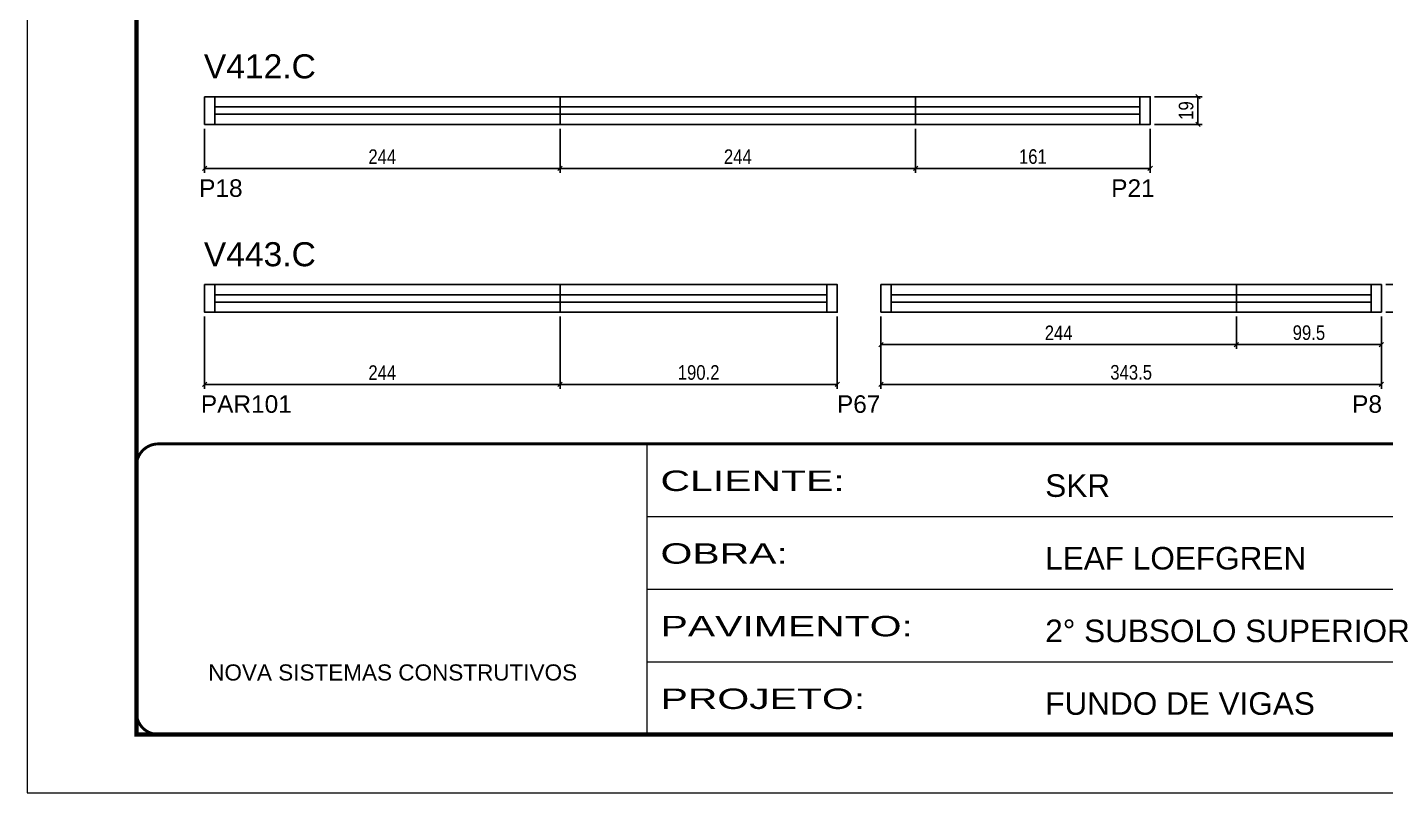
# Model space of a CAD drawing. Extents: x 1959 to 8212, y 239 to 4735.
# Drawn here: x 1959 to 2891, y 1388 to 1913 of the extents above; entities that cross this region are included whole.
import ezdxf

# ---------------------------------------------------------------- set-up
doc = ezdxf.new("R2010")
doc.units = 0
doc.linetypes.add('CONTINUO', pattern=[0])
doc.linetypes.add('DASHED', pattern=[0.75, 0.5, -0.25])
for name, color, linetype in [('5', 5, 'Continuous'), ('COTA', 241, 'Continuous'), ('NOMENCLATURA', 7, 'Continuous'), ('Painéis', 200, 'Continuous'), ('SARR_2.2x7', 40, 'Continuous')]:
    doc.layers.add(name, color=color, linetype=linetype)
doc.layers.add('Folhas', color=255, linetype='Continuous', lineweight=9)
doc.layers.add('SARRAFO DE PRESSAO', color=251, linetype='DASHED', lineweight=9)
doc.styles.add('ARIAL', font='arial.ttf')
doc.styles.add('COTA TECNICA', font='techl___.ttf', dxfattribs={"height": 10})
doc.styles.add('COTA TECNICA-50', font='techl___.ttf', dxfattribs={"height": 10})
doc.styles.get("Standard").update_dxf_attribs({"font": 'arial.ttf'})
doc.styles.add('Tecnologia', font='')
doc.styles.get('Tecnologia').set_extended_font_data('Forgotten Futurist')
doc.dimstyles.new('COTA PAINEL-50', dxfattribs={"dimtxt": 10, "dimasz": 3, "dimexe": 3, "dimexo": 3, "dimgap": 3, "dimtad": 1, "dimdec": 1, "dimzin": 12, "dimdsep": 46, "dimtxsty": 'COTA TECNICA-50', "dimblk1": 'OBLIQUE', "dimblk2": 'OBLIQUE', "dimsah": 1, "dimcen": 0.9, "dimclrd": 4, "dimclre": 4, "dimclrt": 240, "dimadec": 1, "dimazin": 3, "dimtfac": 1, "dimtdec": 1, "dimtmove": 0, "dimatfit": 3, "dimfxl": 1, "dimtolj": 1, "dimtzin": 12, "dimarcsym": 0})
doc.dimstyles.new('PAINEL', dxfattribs={"dimtxt": 10, "dimasz": 3, "dimexe": 3, "dimexo": 3, "dimgap": 3, "dimtad": 1, "dimdec": 1, "dimzin": 12, "dimdsep": 46, "dimtxsty": 'COTA TECNICA', "dimblk1": 'OBLIQUE', "dimblk2": 'OBLIQUE', "dimsah": 1, "dimcen": 0.9, "dimclrd": 4, "dimclre": 4, "dimclrt": 240, "dimadec": 1, "dimazin": 3, "dimtfac": 1, "dimtdec": 1, "dimtmove": 0, "dimatfit": 3, "dimfxl": 1, "dimtolj": 1, "dimtzin": 12, "dimarcsym": 0})

# ---------------------------------------------------------------- blocks, each defined once
blk = doc.blocks.new('9999999999')
at = {"color": 30, "linetype": 'CONTINUO'}
for p, q in [((98564.56, 34230.21), (98564.56, 34429.45)), ((98564.56, 34379.64), (99583.98, 34379.64)), ((98564.56, 34329.83), (99487.98, 34329.83)), ((98564.56, 34280.02), (99487.98, 34280.02))]:
    blk.add_line(p, q, dxfattribs=at)
at = {"color": 30, "linetype": 'CONTINUO', "const_width": 2}
blk.add_lwpolyline([(99583.98, 34230.21), (99583.98, 34414.45, 0.414214), (99568.98, 34429.45), (98228.98, 34429.45, 0.414214), (98213.98, 34414.45), (98213.98, 34245.21, 0.414214), (98228.98, 34230.21), (99583.98, 34230.21)], format="xyb", dxfattribs=at)
at = {"layer": 'Folhas'}
blk.add_lwpolyline([(98138.98, 34190.21), (99623.98, 34190.21), (99623.98, 35240.21), (98138.98, 35240.21)], close=True, dxfattribs=at)
at = {"layer": 'Folhas', "color": 30, "const_width": 3}
blk.add_lwpolyline([(98213.98, 34230.21), (99583.98, 34230.21), (99583.98, 35200.21), (98213.98, 35200.21)], close=True, dxfattribs=at)
at = {"color": 7, "linetype": 'Continuous', "ltscale": 5, "style": 'ARIAL'}
for s, height, p in [('SKR', 15.483, (98837.68, 34393.13)), ('LEAF LOEFGREN', 15.4829, (98837.68, 34343.32)), ('2° SUBSOLO SUPERIOR', 15.4829, (98837.68, 34293.51)), ('NOVA SISTEMAS CONSTRUTIVOS', 11.0592, (98263.19, 34267.21)), ('FUNDO DE VIGAS', 15.4829, (98837.68, 34243.7))]:
    blk.add_text(s, height=height, dxfattribs=at).set_placement(p)
at = {"layer": 'Folhas', "color": 7, "style": 'Tecnologia', "width": 1.5}
for s, p in [('CLIENTE:', (98573.65, 34397.17)), ('OBRA:', (98573.65, 34347.31)), ('PAVIMENTO:', (98573.65, 34297.5)), ('PROJETO:', (98573.65, 34247.69))]:
    blk.add_text(s, height=14, dxfattribs=at).set_placement(p)
blk = doc.blocks.new('_Oblique')
at = {"color": 0, "linetype": 'ByBlock', "lineweight": -2}
blk.add_line((-0.5, -0.5), (0.5, 0.5), dxfattribs=at)
blk = doc.blocks.new('*D187')
at = {"layer": 'COTA', "color": 4, "linetype": 'ByBlock', "lineweight": -2, "transparency": 16777216}
for p, q in [((2080.49, 1714.57), (2080.49, 1665.11)), ((2324.49, 1714.57), (2324.49, 1665.11)), ((2080.49, 1668.11), (2324.49, 1668.11))]:
    blk.add_line(p, q, dxfattribs=at)
at = {"layer": 'Defpoints', "color": 0, "linetype": 'ByBlock', "transparency": 16777216}
for p in [(2080.49, 1717.57), (2324.49, 1717.57), (2324.49, 1668.11)]:
    blk.add_point(p, dxfattribs=at)
at = {"layer": 'COTA', "color": 4, "linetype": 'ByBlock', "lineweight": -2, "transparency": 16777216, "xscale": 3, "yscale": 3, "zscale": 3, "rotation": 180}
blk.add_blockref('_Oblique', (2080.49, 1668.11), dxfattribs=at)
at = {"layer": 'COTA', "color": 4, "linetype": 'ByBlock', "lineweight": -2, "transparency": 16777216, "xscale": 3, "yscale": 3, "zscale": 3}
blk.add_blockref('_Oblique', (2324.49, 1668.11), dxfattribs=at)
at = {"layer": 'COTA', "color": 240, "linetype": 'ByBlock', "transparency": 16777216, "insert": (2202.49, 1676.19), "char_height": 10, "attachment_point": 5, "style": 'COTA TECNICA-50'}
blk.add_mtext('\\A1;244', dxfattribs=at)
blk = doc.blocks.new('*D188')
at = {"layer": 'COTA', "color": 4, "linetype": 'ByBlock', "lineweight": -2, "transparency": 16777216}
for p, q in [((2324.49, 1714.57), (2324.49, 1665.11)), ((2514.69, 1714.57), (2514.69, 1665.11)), ((2324.49, 1668.11), (2514.69, 1668.11))]:
    blk.add_line(p, q, dxfattribs=at)
at = {"layer": 'Defpoints', "color": 0, "linetype": 'ByBlock', "transparency": 16777216}
for p in [(2324.49, 1717.57), (2514.69, 1717.57), (2514.69, 1668.11)]:
    blk.add_point(p, dxfattribs=at)
at = {"layer": 'COTA', "color": 4, "linetype": 'ByBlock', "lineweight": -2, "transparency": 16777216, "xscale": 3, "yscale": 3, "zscale": 3, "rotation": 180}
blk.add_blockref('_Oblique', (2324.49, 1668.11), dxfattribs=at)
at = {"layer": 'COTA', "color": 4, "linetype": 'ByBlock', "lineweight": -2, "transparency": 16777216, "xscale": 3, "yscale": 3, "zscale": 3}
blk.add_blockref('_Oblique', (2514.69, 1668.11), dxfattribs=at)
at = {"layer": 'COTA', "color": 240, "linetype": 'ByBlock', "transparency": 16777216, "insert": (2419.59, 1676.24), "char_height": 10, "attachment_point": 5, "style": 'COTA TECNICA-50'}
blk.add_mtext('\\A1;190.2', dxfattribs=at)
blk = doc.blocks.new('*D189')
at = {"layer": 'COTA', "color": 4, "linetype": 'ByBlock', "lineweight": -2, "transparency": 16777216}
for p, q in [((2544.69, 1714.57), (2544.69, 1665.11)), ((2888.19, 1714.57), (2888.19, 1665.11)), ((2544.69, 1668.11), (2888.19, 1668.11))]:
    blk.add_line(p, q, dxfattribs=at)
at = {"layer": 'Defpoints', "color": 0, "linetype": 'ByBlock', "transparency": 16777216}
for p in [(2544.69, 1717.57), (2888.19, 1717.57), (2888.19, 1668.11)]:
    blk.add_point(p, dxfattribs=at)
at = {"layer": 'COTA', "color": 4, "linetype": 'ByBlock', "lineweight": -2, "transparency": 16777216, "xscale": 3, "yscale": 3, "zscale": 3, "rotation": 180}
blk.add_blockref('_Oblique', (2544.69, 1668.11), dxfattribs=at)
at = {"layer": 'COTA', "color": 4, "linetype": 'ByBlock', "lineweight": -2, "transparency": 16777216, "xscale": 3, "yscale": 3, "zscale": 3}
blk.add_blockref('_Oblique', (2888.19, 1668.11), dxfattribs=at)
at = {"layer": 'COTA', "color": 240, "linetype": 'ByBlock', "transparency": 16777216, "insert": (2716.44, 1676.33), "char_height": 10, "attachment_point": 5, "style": 'COTA TECNICA-50'}
blk.add_mtext('\\A1;343.5', dxfattribs=at)
blk = doc.blocks.new('*D190')
at = {"layer": 'COTA', "color": 4, "lineweight": -2, "transparency": 16777216}
for p, q in [((2544.69, 1714.57), (2544.69, 1692.4)), ((2788.69, 1714.57), (2788.69, 1692.4)), ((2544.69, 1695.4), (2788.69, 1695.4))]:
    blk.add_line(p, q, dxfattribs=at)
at = {"layer": 'Defpoints', "color": 0, "transparency": 16777216}
for p in [(2544.69, 1717.57), (2788.69, 1717.57), (2788.69, 1695.4)]:
    blk.add_point(p, dxfattribs=at)
at = {"layer": 'COTA', "color": 4, "lineweight": -2, "transparency": 16777216, "xscale": 3, "yscale": 3, "zscale": 3, "rotation": 180}
blk.add_blockref('_Oblique', (2544.69, 1695.4), dxfattribs=at)
at = {"layer": 'COTA', "color": 4, "lineweight": -2, "transparency": 16777216, "xscale": 3, "yscale": 3, "zscale": 3}
blk.add_blockref('_Oblique', (2788.69, 1695.4), dxfattribs=at)
at = {"layer": 'COTA', "color": 240, "transparency": 16777216, "insert": (2666.69, 1703.47), "char_height": 10, "attachment_point": 5, "style": 'COTA TECNICA'}
blk.add_mtext('\\A1;244', dxfattribs=at)
blk = doc.blocks.new('*D191')
at = {"layer": 'COTA', "color": 4, "lineweight": -2, "transparency": 16777216}
for p, q in [((2788.69, 1714.57), (2788.69, 1692.4)), ((2888.19, 1714.57), (2888.19, 1692.4)), ((2788.69, 1695.4), (2888.19, 1695.4))]:
    blk.add_line(p, q, dxfattribs=at)
at = {"layer": 'Defpoints', "color": 0, "transparency": 16777216}
for p in [(2788.69, 1717.57), (2888.19, 1717.57), (2888.19, 1695.4)]:
    blk.add_point(p, dxfattribs=at)
at = {"layer": 'COTA', "color": 4, "lineweight": -2, "transparency": 16777216, "xscale": 3, "yscale": 3, "zscale": 3, "rotation": 180}
blk.add_blockref('_Oblique', (2788.69, 1695.4), dxfattribs=at)
at = {"layer": 'COTA', "color": 4, "lineweight": -2, "transparency": 16777216, "xscale": 3, "yscale": 3, "zscale": 3}
blk.add_blockref('_Oblique', (2888.19, 1695.4), dxfattribs=at)
at = {"layer": 'COTA', "color": 240, "transparency": 16777216, "insert": (2838.44, 1703.54), "char_height": 10, "attachment_point": 5, "style": 'COTA TECNICA'}
blk.add_mtext('\\A1;99.5', dxfattribs=at)
blk = doc.blocks.new('*D192')
at = {"layer": 'COTA', "color": 4, "lineweight": -2, "transparency": 16777216}
for p, q in [((2891.19, 1736.57), (2936.29, 1736.57)), ((2933.29, 1736.57), (2933.29, 1717.57)), ((2891.19, 1717.57), (2936.29, 1717.57))]:
    blk.add_line(p, q, dxfattribs=at)
at = {"layer": 'Defpoints', "color": 0, "transparency": 16777216}
for p in [(2888.19, 1736.57), (2888.19, 1717.57), (2933.29, 1717.57)]:
    blk.add_point(p, dxfattribs=at)
at = {"layer": 'COTA', "color": 4, "lineweight": -2, "transparency": 16777216, "xscale": 3, "yscale": 3, "zscale": 3}
for p, rotation in [((2933.29, 1736.57), 90), ((2933.29, 1717.57), 270)]:
    blk.add_blockref('_Oblique', p, dxfattribs=dict(at, rotation=rotation))
at = {"layer": 'COTA', "color": 240, "transparency": 16777216, "insert": (2925.2, 1727.07), "char_height": 10, "attachment_point": 5, "rotation": 90, "style": 'COTA TECNICA'}
blk.add_mtext('\\A1;19', dxfattribs=at)
blk = doc.blocks.new('*D199')
at = {"layer": 'COTA', "color": 4, "linetype": 'ByBlock', "lineweight": -2, "transparency": 16777216}
for p, q in [((2080.49, 1843.41), (2080.49, 1813.19)), ((2324.49, 1843.41), (2324.49, 1813.19)), ((2080.49, 1816.19), (2324.49, 1816.19))]:
    blk.add_line(p, q, dxfattribs=at)
at = {"layer": 'Defpoints', "color": 0, "linetype": 'ByBlock', "transparency": 16777216}
for p in [(2080.49, 1846.41), (2324.49, 1846.41), (2324.49, 1816.19)]:
    blk.add_point(p, dxfattribs=at)
at = {"layer": 'COTA', "color": 4, "linetype": 'ByBlock', "lineweight": -2, "transparency": 16777216, "xscale": 3, "yscale": 3, "zscale": 3, "rotation": 180}
blk.add_blockref('_Oblique', (2080.49, 1816.19), dxfattribs=at)
at = {"layer": 'COTA', "color": 4, "linetype": 'ByBlock', "lineweight": -2, "transparency": 16777216, "xscale": 3, "yscale": 3, "zscale": 3}
blk.add_blockref('_Oblique', (2324.49, 1816.19), dxfattribs=at)
at = {"layer": 'COTA', "color": 240, "linetype": 'ByBlock', "transparency": 16777216, "insert": (2202.49, 1824.27), "char_height": 10, "attachment_point": 5, "style": 'COTA TECNICA-50'}
blk.add_mtext('\\A1;244', dxfattribs=at)
blk = doc.blocks.new('*D200')
at = {"layer": 'COTA', "color": 4, "linetype": 'ByBlock', "lineweight": -2, "transparency": 16777216}
for p, q in [((2324.49, 1843.41), (2324.49, 1813.19)), ((2568.49, 1843.41), (2568.49, 1813.19)), ((2324.49, 1816.19), (2568.49, 1816.19))]:
    blk.add_line(p, q, dxfattribs=at)
at = {"layer": 'Defpoints', "color": 0, "linetype": 'ByBlock', "transparency": 16777216}
for p in [(2324.49, 1846.41), (2568.49, 1846.41), (2568.49, 1816.19)]:
    blk.add_point(p, dxfattribs=at)
at = {"layer": 'COTA', "color": 4, "linetype": 'ByBlock', "lineweight": -2, "transparency": 16777216, "xscale": 3, "yscale": 3, "zscale": 3, "rotation": 180}
blk.add_blockref('_Oblique', (2324.49, 1816.19), dxfattribs=at)
at = {"layer": 'COTA', "color": 4, "linetype": 'ByBlock', "lineweight": -2, "transparency": 16777216, "xscale": 3, "yscale": 3, "zscale": 3}
blk.add_blockref('_Oblique', (2568.49, 1816.19), dxfattribs=at)
at = {"layer": 'COTA', "color": 240, "linetype": 'ByBlock', "transparency": 16777216, "insert": (2446.49, 1824.27), "char_height": 10, "attachment_point": 5, "style": 'COTA TECNICA-50'}
blk.add_mtext('\\A1;244', dxfattribs=at)
blk = doc.blocks.new('*D201')
at = {"layer": 'COTA', "color": 4, "lineweight": -2, "transparency": 16777216}
for p, q in [((2732.49, 1865.41), (2765.26, 1865.41)), ((2762.26, 1846.41), (2762.26, 1865.41)), ((2732.49, 1846.41), (2765.26, 1846.41))]:
    blk.add_line(p, q, dxfattribs=at)
at = {"layer": 'Defpoints', "color": 0, "transparency": 16777216}
for p in [(2729.49, 1865.41), (2762.26, 1865.41), (2729.49, 1846.41)]:
    blk.add_point(p, dxfattribs=at)
at = {"layer": 'COTA', "color": 4, "lineweight": -2, "transparency": 16777216, "xscale": 3, "yscale": 3, "zscale": 3}
for p, rotation in [((2762.26, 1865.41), 90), ((2762.26, 1846.41), 270)]:
    blk.add_blockref('_Oblique', p, dxfattribs=dict(at, rotation=rotation))
at = {"layer": 'COTA', "color": 240, "transparency": 16777216, "insert": (2754.17, 1855.91), "char_height": 10, "attachment_point": 5, "rotation": 90, "style": 'COTA TECNICA'}
blk.add_mtext('\\A1;19', dxfattribs=at)
blk = doc.blocks.new('*D202')
at = {"layer": 'COTA', "color": 4, "lineweight": -2, "transparency": 16777216}
for p, q in [((2568.49, 1843.41), (2568.49, 1813.19)), ((2729.49, 1843.41), (2729.49, 1813.19)), ((2568.49, 1816.19), (2729.49, 1816.19))]:
    blk.add_line(p, q, dxfattribs=at)
at = {"layer": 'Defpoints', "color": 0, "transparency": 16777216}
for p in [(2568.49, 1846.41), (2729.49, 1846.41), (2729.49, 1816.19)]:
    blk.add_point(p, dxfattribs=at)
at = {"layer": 'COTA', "color": 4, "lineweight": -2, "transparency": 16777216, "xscale": 3, "yscale": 3, "zscale": 3, "rotation": 180}
blk.add_blockref('_Oblique', (2568.49, 1816.19), dxfattribs=at)
at = {"layer": 'COTA', "color": 4, "lineweight": -2, "transparency": 16777216, "xscale": 3, "yscale": 3, "zscale": 3}
blk.add_blockref('_Oblique', (2729.49, 1816.19), dxfattribs=at)
at = {"layer": 'COTA', "color": 240, "transparency": 16777216, "insert": (2648.99, 1824.3), "char_height": 10, "attachment_point": 5, "style": 'COTA TECNICA'}
blk.add_mtext('\\A1;161', dxfattribs=at)

msp = doc.modelspace()

# ---------------------------------------------------------------- linework, layer by layer
at = {"layer": 'Painéis', "linetype": 'ByBlock'}
for p, q in [((2324.49, 1846.41), (2324.49, 1865.41)), ((2568.49, 1846.41), (2568.49, 1865.41)), ((2324.49, 1717.57), (2324.49, 1736.57)), ((2544.69, 1736.57), (2544.69, 1717.57)), ((2888.19, 1736.57), (2544.69, 1736.57)), ((2788.69, 1736.57), (2788.69, 1717.57)), ((2888.19, 1717.57), (2888.19, 1736.57)), ((2544.69, 1717.57), (2888.19, 1717.57))]:
    msp.add_line(p, q, dxfattribs=at)
for points in [[(2080.49, 1865.41), (2729.49, 1865.41), (2729.49, 1846.41), (2080.49, 1846.41)], [(2080.49, 1736.57), (2514.69, 1736.57), (2514.69, 1717.57), (2080.49, 1717.57)]]:
    msp.add_lwpolyline(points, close=True, dxfattribs=at)
at = {"layer": 'SARR_2.2x7', "linetype": 'Continuous'}
for p, q in [((2087.49, 1865.41), (2087.49, 1846.41)), ((2722.49, 1865.41), (2722.49, 1846.41)), ((2324.49, 1858.41), (2087.49, 1858.41)), ((2568.49, 1858.41), (2324.49, 1858.41)), ((2722.49, 1858.41), (2568.49, 1858.41)), ((2087.49, 1853.41), (2324.49, 1853.41)), ((2324.49, 1853.41), (2568.49, 1853.41)), ((2568.49, 1853.41), (2722.49, 1853.41)), ((2087.49, 1736.57), (2087.49, 1717.57)), ((2507.69, 1736.57), (2507.69, 1717.57)), ((2551.69, 1736.57), (2551.69, 1717.57)), ((2881.19, 1736.57), (2881.19, 1717.57)), ((2324.49, 1729.57), (2087.49, 1729.57)), ((2507.69, 1729.57), (2324.49, 1729.57)), ((2551.69, 1729.57), (2881.19, 1729.57)), ((2087.49, 1724.57), (2324.49, 1724.57)), ((2324.49, 1724.57), (2507.69, 1724.57)), ((2551.69, 1724.57), (2881.19, 1724.57))]:
    msp.add_line(p, q, dxfattribs=at)

# ---------------------------------------------------------------- block references
at = {"layer": 'SARRAFO DE PRESSAO', "color": 6, "linetype": 'ByBlock'}
msp.add_blockref('9999999999', (-96180.21, -32802.14), dxfattribs=at)

# ---------------------------------------------------------------- texts
at = {"layer": '5', "linetype": 'Continuous'}
for s, p in [('P18', (2076.8, 1796.73)), ('P21', (2702.73, 1796.73)), ('PAR101', (2077.97, 1648.65)), ('P67', (2514.51, 1648.65)), ('P8', (2868.08, 1648.65))]:
    msp.add_text(s, height=12, rotation=359.99996, dxfattribs=at).set_placement(p)
at = {"layer": 'NOMENCLATURA', "linetype": 'Continuous'}
for s, p in [('V412.C', (2080.02, 1877.97)), ('V443.C', (2080.02, 1749.14))]:
    msp.add_text(s, height=16.5, dxfattribs=at).set_placement(p)

# ---------------------------------------------------------------- dimensions: what is measured, and where the dimension line sits
at = {"layer": 'COTA'}
for base, p1, p2, picture, middle in [((2762.26, 1865.41), (2729.49, 1846.41), (2729.49, 1865.41), '*D201', (2754.17, 1855.91)), ((2933.29, 1717.57), (2888.19, 1736.57), (2888.19, 1717.57), '*D192', (2925.2, 1727.07))]:
    dim = msp.add_linear_dim(base=base, p1=p1, p2=p2, angle=90, dimstyle='PAINEL', dxfattribs=at)
    dim.commit()
    dim.dimension.update_dxf_attribs({"geometry": picture, "text_midpoint": middle})
at = {"layer": 'COTA', "color": 1, "linetype": 'ByBlock'}
for base, p1, p2, picture, middle in [((2324.49, 1816.19), (2080.49, 1846.41), (2324.49, 1846.41), '*D199', (2202.49, 1824.27)), ((2568.49, 1816.19), (2324.49, 1846.41), (2568.49, 1846.41), '*D200', (2446.49, 1824.27)), ((2324.49, 1668.11), (2080.49, 1717.57), (2324.49, 1717.57), '*D187', (2202.49, 1676.19)), ((2514.69, 1668.11), (2324.49, 1717.57), (2514.69, 1717.57), '*D188', (2419.59, 1676.24)), ((2888.19, 1668.11), (2544.69, 1717.57), (2888.19, 1717.57), '*D189', (2716.44, 1676.33))]:
    dim = msp.add_linear_dim(base=base, p1=p1, p2=p2, dimstyle='COTA PAINEL-50', override={"dimarcsym": 1}, dxfattribs=at)
    dim.commit()
    dim.dimension.update_dxf_attribs({"geometry": picture, "text_midpoint": middle})
at = {"layer": 'COTA'}
for base, p1, p2, picture, middle in [((2729.49, 1816.19), (2568.49, 1846.41), (2729.49, 1846.41), '*D202', (2648.99, 1824.3)), ((2788.69, 1695.4), (2544.69, 1717.57), (2788.69, 1717.57), '*D190', (2666.69, 1703.47))]:
    dim = msp.add_linear_dim(base=base, p1=p1, p2=p2, dimstyle='PAINEL', dxfattribs=at)
    dim.commit()
    dim.dimension.update_dxf_attribs({"geometry": picture, "text_midpoint": middle})
dim = msp.add_linear_dim(base=(2888.19, 1695.4), p1=(2788.69, 1717.57), p2=(2888.19, 1717.57), dimstyle='PAINEL', override={"dimtmove": 1}, dxfattribs=at)
dim.commit()
dim.dimension.update_dxf_attribs({"geometry": '*D191', "text_midpoint": (2838.44, 1703.54)})

doc.saveas('drawing.dxf')
